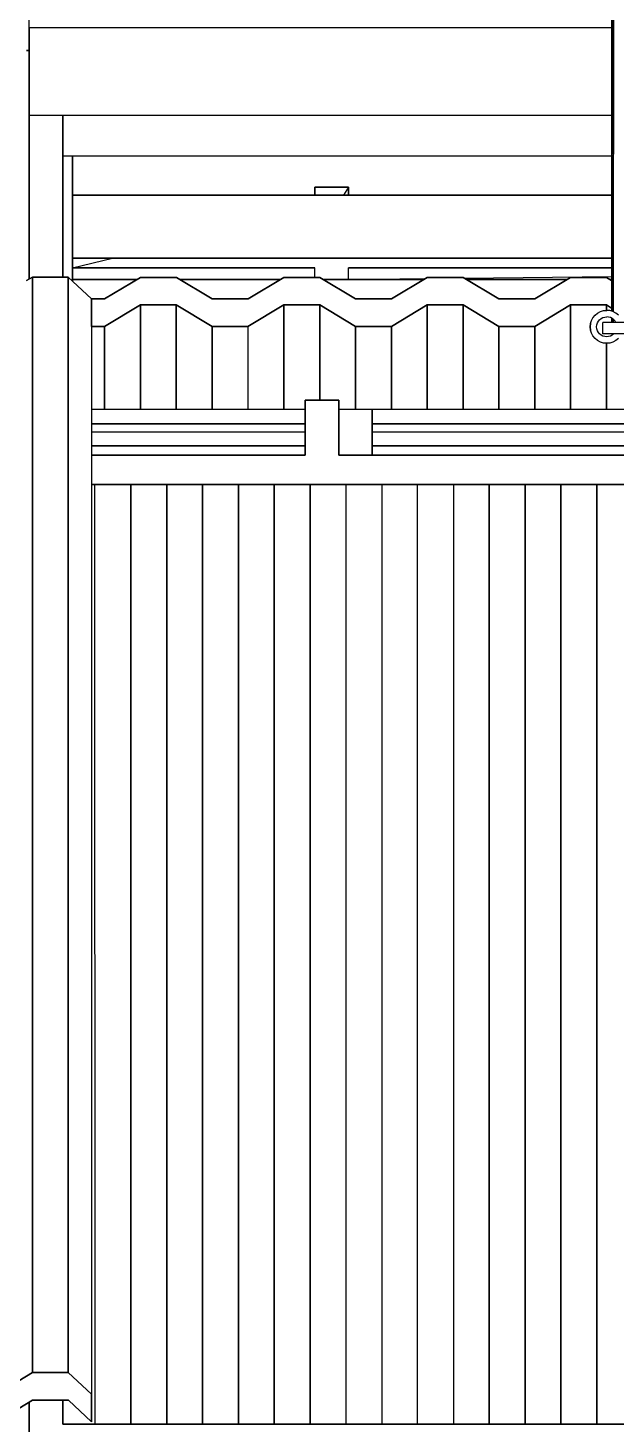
# Model space of a CAD drawing. Extents: x -32 to 51.8, y -51.6 to -5.5.
# Drawn here: x -10.73 to -9.324, y -45.767 to -42.429 of the extents above; entities that cross this region are included whole.
import ezdxf

# ---------------------------------------------------------------- set-up
doc = ezdxf.new("R2010")
doc.units = 0
doc.header["$MEASUREMENT"] = 0
doc.layers.get('0').update_dxf_attribs({"linetype": 'CONTINUOUS'})
doc.layers.add('hachures', color=5, linetype='CONTINUOUS')

msp = doc.modelspace()

# ---------------------------------------------------------------- linework, layer by layer
for p, q in [((-9.3339, -38.3844), (-9.3347, -43.1063)), ((-9.3306, -38.3843), (-9.3346, -43.1063)), ((-9.3306, -38.3843), (-9.3314, -43.1073)), ((-9.3228, -38.5067), (-9.3313, -43.1073)), ((-10.7272, -42.7353), (-10.7272, -42.2401)), ((-10.7272, -42.429), (-10.7272, -42.2401)), ((-10.7272, -42.4833), (-10.7272, -42.2401)), ((-9.3345, -42.429), (-10.7272, -42.429)), ((-10.7272, -42.429), (-10.7272, -42.6379)), ((-10.7272, -42.429), (-10.7272, -42.429)), ((-10.7272, -42.429), (-10.7272, -42.4833)), ((-10.7338, -42.4833), (-10.7272, -42.4833)), ((-10.7272, -42.4833), (-10.7338, -42.4833)), ((-10.7272, -42.4833), (-10.7272, -42.4833)), ((-10.7272, -42.4833), (-10.7272, -42.4833)), ((-10.7272, -42.4833), (-10.7272, -42.4833)), ((-10.7272, -42.4833), (-10.7272, -43.0293)), ((-10.7272, -42.4833), (-10.7272, -42.4833)), ((-10.7272, -42.4833), (-10.7272, -43.0293)), ((-10.7272, -43.0293), (-10.7272, -42.4833)), ((-10.7272, -42.4833), (-10.7272, -42.4833)), ((-10.7272, -42.6379), (-9.3346, -42.6379)), ((-10.6472, -42.6379), (-10.6472, -43.0247)), ((-10.6472, -43.0247), (-10.6472, -42.6379)), ((-10.6472, -42.6379), (-10.6472, -43.0247)), ((-10.7272, -42.7353), (-10.7272, -42.7353)), ((-9.3346, -42.7353), (-10.6472, -42.7353)), ((-10.6242, -42.7353), (-10.6242, -43.0338)), ((-10.6242, -42.7353), (-10.6242, -42.8292)), ((-10.6242, -43.0338), (-10.6242, -42.7353)), ((-9.9642, -42.8094), (-10.0442, -42.8094)), ((-10.0442, -42.8094), (-10.0442, -42.8292)), ((-10.0442, -42.8292), (-10.0442, -42.8094)), ((-10.0442, -42.8094), (-9.9642, -42.8094)), ((-10.0442, -42.8094), (-9.9642, -42.8094)), ((-10.0442, -42.8292), (-10.0442, -42.8094)), ((-10.0442, -42.8292), (-10.0442, -42.8094)), ((-10.0442, -42.8094), (-10.0442, -42.8292)), ((-9.9642, -42.8094), (-9.9755, -42.8292)), ((-9.9642, -42.8292), (-9.9642, -42.8094)), ((-9.9642, -42.8094), (-9.9642, -42.8094)), ((-9.9642, -42.8094), (-9.9642, -42.8292)), ((-9.9642, -42.8094), (-9.9642, -42.8292)), ((-9.9642, -42.8292), (-10.6242, -42.8292)), ((-10.6242, -42.9792), (-10.6242, -42.8292)), ((-10.6242, -42.8292), (-9.9642, -42.8292)), ((-10.6242, -42.8292), (-10.6242, -42.9792)), ((-9.8842, -42.8292), (-9.9642, -42.8292)), ((-9.9642, -42.8292), (-9.8842, -42.8292)), ((-9.3346, -42.8292), (-9.8842, -42.8292)), ((-9.8842, -42.8292), (-9.3346, -42.8292)), ((-10.6242, -42.9792), (-9.9642, -42.9792)), ((-9.9642, -42.9792), (-10.6242, -42.9792)), ((-10.6242, -43.0025), (-10.5279, -42.9792)), ((-10.6242, -42.9792), (-10.6242, -43.0338)), ((-9.9642, -42.9792), (-9.8842, -42.9792)), ((-9.8842, -42.9792), (-9.9642, -42.9792)), ((-9.8842, -42.9792), (-9.3346, -42.9792)), ((-9.3346, -42.9792), (-9.8842, -42.9792)), ((-10.7196, -43.0247), (-10.7338, -43.0333)), ((-10.7338, -43.0333), (-10.7196, -43.0247)), ((-10.6339, -43.0247), (-10.7196, -43.0247)), ((-10.7196, -43.0247), (-10.6339, -43.0247)), ((-10.6339, -43.0247), (-10.5786, -43.0764)), ((-10.5786, -43.0764), (-10.6339, -43.0247)), ((-10.0442, -43.0025), (-10.6242, -43.0025)), ((-10.6242, -43.0025), (-10.0442, -43.0025)), ((-10.0442, -43.0025), (-10.6242, -43.0025)), ((-10.4613, -43.0259), (-10.547, -43.077)), ((-10.547, -43.077), (-10.4613, -43.0259)), ((-10.3755, -43.0259), (-10.4613, -43.0259)), ((-10.4613, -43.0259), (-10.4613, -43.0259)), ((-10.4613, -43.0259), (-10.3755, -43.0259)), ((-10.2898, -43.077), (-10.3755, -43.0259)), ((-10.3755, -43.0259), (-10.3755, -43.0259)), ((-10.3755, -43.0259), (-10.2898, -43.077)), ((-10.1184, -43.0259), (-10.2041, -43.077)), ((-10.2041, -43.077), (-10.1184, -43.0259)), ((-10.0327, -43.0259), (-10.1184, -43.0259)), ((-10.1184, -43.0259), (-10.1184, -43.0259)), ((-10.1184, -43.0259), (-10.0327, -43.0259)), ((-10.0442, -43.0259), (-10.0442, -43.0025)), ((-9.947, -43.077), (-10.0327, -43.0259)), ((-10.0327, -43.0259), (-10.0327, -43.0259)), ((-10.0327, -43.0259), (-9.947, -43.077)), ((-9.9642, -43.0025), (-9.9642, -43.0025)), ((-9.9642, -43.0025), (-9.3346, -43.0025)), ((-9.3346, -43.0025), (-9.9642, -43.0025)), ((-9.9642, -43.0306), (-9.9642, -43.0025)), ((-9.3346, -43.0025), (-9.9642, -43.0025)), ((-9.7755, -43.0259), (-9.8612, -43.077)), ((-9.8612, -43.077), (-9.7755, -43.0259)), ((-9.6898, -43.0259), (-9.7755, -43.0259)), ((-9.7755, -43.0259), (-9.7755, -43.0259)), ((-9.7755, -43.0259), (-9.6898, -43.0259)), ((-9.6041, -43.077), (-9.6898, -43.0259)), ((-9.6898, -43.0259), (-9.6898, -43.0259)), ((-9.6898, -43.0259), (-9.6041, -43.077)), ((-9.6871, -43.0275), (-9.3346, -43.0236)), ((-9.4327, -43.0259), (-9.5184, -43.077)), ((-9.5184, -43.077), (-9.4327, -43.0259)), ((-9.347, -43.0259), (-9.4327, -43.0259)), ((-9.4327, -43.0259), (-9.4327, -43.0259)), ((-9.4327, -43.0259), (-9.347, -43.0259)), ((-9.3346, -43.0333), (-9.347, -43.0259)), ((-9.347, -43.0259), (-9.347, -43.0259)), ((-9.347, -43.0259), (-9.3346, -43.0333)), ((-10.4691, -43.0306), (-10.6242, -43.0306)), ((-10.6242, -43.0306), (-10.4691, -43.0306)), ((-10.4691, -43.0306), (-10.6242, -43.0306)), ((-10.1263, -43.0306), (-10.3677, -43.0306)), ((-10.3677, -43.0306), (-10.1263, -43.0306)), ((-10.1263, -43.0306), (-10.3677, -43.0306)), ((-9.9642, -43.0306), (-10.0248, -43.0306)), ((-10.0248, -43.0306), (-9.9642, -43.0306)), ((-9.9642, -43.0306), (-10.0248, -43.0306)), ((-9.9642, -43.0306), (-9.78, -43.0285)), ((-9.7834, -43.0306), (-9.9642, -43.0306)), ((-9.9642, -43.0306), (-9.7834, -43.0306)), ((-9.7834, -43.0306), (-9.9642, -43.0306)), ((-9.4405, -43.0306), (-9.682, -43.0306)), ((-9.682, -43.0306), (-9.4405, -43.0306)), ((-9.4405, -43.0306), (-9.682, -43.0306)), ((-9.3346, -43.0306), (-9.3391, -43.0306)), ((-9.3391, -43.0306), (-9.3346, -43.0306)), ((-9.3346, -43.0306), (-9.3391, -43.0306)), ((-10.5786, -43.0764), (-10.5785, -45.6955)), ((-10.5785, -43.1426), (-10.5786, -43.0764)), ((-10.547, -43.077), (-10.5786, -43.077)), ((-10.5786, -43.077), (-10.547, -43.077)), ((-10.5471, -43.1426), (-10.4614, -43.0915)), ((-10.4614, -43.0915), (-10.5471, -43.1426)), ((-10.547, -43.077), (-10.547, -43.077)), ((-10.4614, -43.0915), (-10.4614, -43.0915)), ((-10.4614, -43.0915), (-10.3757, -43.0915)), ((-10.3757, -43.0915), (-10.4614, -43.0915)), ((-10.3757, -43.0915), (-10.3757, -43.0915)), ((-10.3757, -43.0915), (-10.2899, -43.1426)), ((-10.2899, -43.1426), (-10.3757, -43.0915)), ((-10.2041, -43.077), (-10.2898, -43.077)), ((-10.2898, -43.077), (-10.2898, -43.077)), ((-10.2898, -43.077), (-10.2041, -43.077)), ((-10.2042, -43.1426), (-10.1185, -43.0915)), ((-10.1185, -43.0915), (-10.2042, -43.1426)), ((-10.2041, -43.077), (-10.2041, -43.077)), ((-10.1185, -43.0915), (-10.1185, -43.0915)), ((-10.1185, -43.0915), (-10.0328, -43.0915)), ((-10.0328, -43.0915), (-10.1185, -43.0915)), ((-10.0328, -43.0915), (-10.0328, -43.0915)), ((-10.0328, -43.0915), (-9.9471, -43.1426)), ((-9.9471, -43.1426), (-10.0328, -43.0915)), ((-9.8612, -43.077), (-9.947, -43.077)), ((-9.947, -43.077), (-9.947, -43.077)), ((-9.947, -43.077), (-9.8612, -43.077)), ((-9.8614, -43.1426), (-9.7757, -43.0915)), ((-9.7757, -43.0915), (-9.8614, -43.1426)), ((-9.8612, -43.077), (-9.8612, -43.077)), ((-9.7757, -43.0915), (-9.7757, -43.0915)), ((-9.7757, -43.0915), (-9.6899, -43.0915)), ((-9.6899, -43.0915), (-9.7757, -43.0915)), ((-9.6899, -43.0915), (-9.6899, -43.0915)), ((-9.6899, -43.0915), (-9.6042, -43.1426)), ((-9.6042, -43.1426), (-9.6899, -43.0915)), ((-9.5184, -43.077), (-9.6041, -43.077)), ((-9.6041, -43.077), (-9.6041, -43.077)), ((-9.6041, -43.077), (-9.5184, -43.077)), ((-9.5185, -43.1426), (-9.4328, -43.0915)), ((-9.4328, -43.0915), (-9.5185, -43.1426)), ((-9.5184, -43.077), (-9.5184, -43.077)), ((-9.4328, -43.0915), (-9.4328, -43.0915)), ((-9.4328, -43.0915), (-9.3471, -43.0915)), ((-9.3471, -43.0915), (-9.4328, -43.0915)), ((-9.3471, -43.0915), (-9.3471, -43.0915)), ((-9.3471, -43.0915), (-9.3347, -43.0989)), ((-9.3471, -43.1043), (-9.3471, -43.0915)), ((-9.3347, -43.0989), (-9.3471, -43.0915)), ((-9.3829, -43.1286), (-9.3793, -43.1218)), ((-9.3793, -43.1218), (-9.3744, -43.1158)), ((-9.3744, -43.1158), (-9.3684, -43.1109)), ((-9.3684, -43.1109), (-9.3616, -43.1073)), ((-9.3664, -43.1304), (-9.3635, -43.1268)), ((-9.3635, -43.1268), (-9.3598, -43.1238)), ((-9.3616, -43.1073), (-9.3542, -43.105)), ((-9.3598, -43.1238), (-9.3557, -43.1216)), ((-9.3557, -43.1216), (-9.3512, -43.1202)), ((-9.3542, -43.105), (-9.3465, -43.1043)), ((-9.3512, -43.1202), (-9.3465, -43.1197)), ((-9.3388, -43.105), (-9.3465, -43.1043)), ((-9.3418, -43.1202), (-9.3465, -43.1197)), ((-9.3373, -43.1216), (-9.3418, -43.1202)), ((-9.3314, -43.1073), (-9.3388, -43.105)), ((-9.3332, -43.1238), (-9.3373, -43.1216)), ((-9.3347, -43.123), (-9.3347, -43.1334)), ((-9.3346, -43.123), (-9.3347, -43.1334)), ((-9.3295, -43.1268), (-9.3332, -43.1238)), ((-9.3246, -43.1109), (-9.3314, -43.1073)), ((-9.3314, -43.1252), (-9.3314, -43.1334)), ((-9.3313, -43.1253), (-9.3313, -43.1334)), ((-9.3265, -43.1304), (-9.3295, -43.1268)), ((-9.3186, -43.1158), (-9.3246, -43.1109)), ((-10.5785, -43.1426), (-10.5784, -45.7618)), ((-10.5785, -43.1426), (-10.5471, -43.1426)), ((-10.5471, -43.1426), (-10.5785, -43.1426)), ((-10.5471, -43.1426), (-10.5471, -43.1426)), ((-10.2899, -43.1426), (-10.2899, -43.1426)), ((-10.2899, -43.1426), (-10.2042, -43.1426)), ((-10.2042, -43.1426), (-10.2899, -43.1426)), ((-10.2042, -43.1426), (-10.2042, -43.1426)), ((-9.9471, -43.1426), (-9.9471, -43.1426)), ((-9.9471, -43.1426), (-9.8614, -43.1426)), ((-9.8614, -43.1426), (-9.9471, -43.1426)), ((-9.8614, -43.1426), (-9.8614, -43.1426)), ((-9.6042, -43.1426), (-9.6042, -43.1426)), ((-9.6042, -43.1426), (-9.5185, -43.1426)), ((-9.5185, -43.1426), (-9.6042, -43.1426)), ((-9.5185, -43.1426), (-9.5185, -43.1426)), ((-9.3852, -43.136), (-9.3859, -43.1437)), ((-9.3859, -43.1437), (-9.3852, -43.136)), ((-9.3852, -43.1514), (-9.3859, -43.1437)), ((-9.3859, -43.1437), (-9.3852, -43.1514)), ((-9.3859, -43.1437), (-9.3859, -43.1437)), ((-9.3852, -43.136), (-9.3829, -43.1286)), ((-9.3829, -43.1588), (-9.3852, -43.1514)), ((-9.3793, -43.1656), (-9.3829, -43.1588)), ((-9.3705, -43.1437), (-9.37, -43.139)), ((-9.37, -43.1484), (-9.3705, -43.1437)), ((-9.37, -43.139), (-9.3687, -43.1345)), ((-9.3687, -43.1529), (-9.37, -43.1484)), ((-9.3687, -43.1345), (-9.3664, -43.1304)), ((-9.3664, -43.157), (-9.3687, -43.1529)), ((-9.3635, -43.1607), (-9.3664, -43.157)), ((-9.3598, -43.1637), (-9.3635, -43.1607)), ((-9.279, -43.1334), (-9.3557, -43.1334)), ((-9.3557, -43.1605), (-9.3557, -43.1334)), ((-9.279, -43.1605), (-9.3557, -43.1605)), ((-9.3295, -43.1607), (-9.3332, -43.1637)), ((-9.3304, -43.1605), (-9.3301, -43.1611)), ((-9.3294, -43.1605), (-9.3295, -43.1607)), ((-9.3249, -43.1334), (-9.3265, -43.1304)), ((-9.3744, -43.1716), (-9.3793, -43.1656)), ((-9.3684, -43.1765), (-9.3744, -43.1716)), ((-9.3616, -43.1801), (-9.3684, -43.1765)), ((-9.3542, -43.1824), (-9.3616, -43.1801)), ((-9.3557, -43.1659), (-9.3598, -43.1637)), ((-9.3512, -43.1672), (-9.3557, -43.1659)), ((-9.3465, -43.1831), (-9.3542, -43.1824)), ((-9.3465, -43.1677), (-9.3512, -43.1672)), ((-9.3471, -43.3413), (-9.3471, -43.1831)), ((-9.3418, -43.1672), (-9.3465, -43.1677)), ((-9.3388, -43.1824), (-9.3465, -43.1831)), ((-9.3373, -43.1659), (-9.3418, -43.1672)), ((-9.3314, -43.1801), (-9.3388, -43.1824)), ((-9.3332, -43.1637), (-9.3373, -43.1659)), ((-9.3246, -43.1765), (-9.3314, -43.1801)), ((-9.3186, -43.1716), (-9.3246, -43.1765)), ((-10.0672, -43.4506), (-10.0672, -43.3189)), ((-10.0672, -43.3189), (-9.9872, -43.3189)), ((-10.0672, -43.3753), (-10.0672, -43.3189)), ((-10.0672, -43.3189), (-10.0672, -43.4506)), ((-10.0672, -43.3189), (-10.0672, -43.3753)), ((-10.0672, -43.4506), (-10.0672, -43.3189)), ((-9.9872, -43.3189), (-10.0672, -43.3189)), ((-9.9872, -43.3189), (-9.9872, -43.4506)), ((-9.9872, -43.4506), (-9.9872, -43.3189)), ((-9.9872, -43.4506), (-9.9872, -43.3189)), ((-9.9872, -43.3189), (-9.9872, -43.3413)), ((-10.0672, -43.3413), (-10.5785, -43.3413)), ((-9.9072, -43.3413), (-9.9872, -43.3413)), ((-9.2399, -43.3413), (-9.9072, -43.3413)), ((-9.9072, -43.4506), (-9.9072, -43.3413)), ((-9.9072, -43.3413), (-9.9072, -43.4506)), ((-10.5785, -43.3753), (-10.0672, -43.3753)), ((-10.0672, -43.3753), (-10.5785, -43.3753)), ((-9.9072, -43.3753), (-9.2229, -43.3753)), ((-9.2229, -43.3753), (-9.9072, -43.3753)), ((-10.0672, -43.3958), (-10.5785, -43.3958)), ((-10.0672, -43.4283), (-10.5785, -43.4283)), ((-10.5785, -43.4283), (-10.0672, -43.4283)), ((-9.2126, -43.3958), (-9.9072, -43.3958)), ((-9.1964, -43.4283), (-9.9072, -43.4283)), ((-9.9072, -43.4283), (-9.1964, -43.4283)), ((-10.5785, -43.4506), (-10.0672, -43.4506)), ((-10.0672, -43.4506), (-10.5785, -43.4506)), ((-10.0672, -43.4506), (-10.5785, -43.4506)), ((-10.0672, -43.4506), (-10.0672, -43.4506)), ((-9.9872, -43.4506), (-9.1852, -43.4506)), ((-9.1852, -43.4506), (-9.9872, -43.4506)), ((-9.1852, -43.4506), (-9.9872, -43.4506)), ((-10.0672, -43.5208), (-10.5785, -43.5208)), ((-10.0672, -43.5208), (-10.5785, -43.5208)), ((-10.5785, -43.5208), (-10.0672, -43.5208)), ((-9.9872, -43.5208), (-10.0672, -43.5208)), ((-9.9872, -43.5208), (-10.0672, -43.5208)), ((-10.0672, -43.5208), (-9.9872, -43.5208)), ((-9.1501, -43.5208), (-9.9872, -43.5208)), ((-9.1501, -43.5208), (-9.9872, -43.5208)), ((-9.9872, -43.5208), (-9.1501, -43.5208)), ((-10.8053, -45.6956), (-10.7196, -45.6439)), ((-10.7196, -45.6439), (-10.8053, -45.6955)), ((-10.7196, -45.6439), (-10.6339, -45.6439)), ((-10.6339, -45.6439), (-10.7196, -45.6439)), ((-10.7194, -45.6439), (-10.7194, -45.6439)), ((-10.7194, -45.6439), (-10.7194, -45.6439)), ((-10.5785, -45.6955), (-10.6339, -45.6439)), ((-10.6339, -45.6439), (-10.5785, -45.6955)), ((-10.6337, -45.644), (-10.6337, -45.644)), ((-10.6337, -45.644), (-10.6337, -45.644)), ((-10.5784, -45.7618), (-10.5785, -45.6955)), ((-10.5785, -45.6955), (-10.5784, -45.7618)), ((-10.8052, -45.7618), (-10.7194, -45.7101)), ((-10.7194, -45.7101), (-10.8052, -45.7618)), ((-10.7272, -45.7671), (-10.7272, -45.7148)), ((-10.7272, -45.7148), (-10.7272, -45.839)), ((-10.7272, -45.7148), (-10.7272, -45.7671)), ((-10.7272, -45.7148), (-10.7272, -45.7671)), ((-10.7272, -45.839), (-10.7272, -45.7148)), ((-10.6337, -45.7101), (-10.7194, -45.7101)), ((-10.7194, -45.7101), (-10.6337, -45.7101)), ((-10.6472, -45.7101), (-10.6472, -45.7671)), ((-10.6472, -45.7101), (-10.6472, -45.7671)), ((-10.6472, -45.7671), (-10.6472, -45.7101)), ((-10.6337, -45.7101), (-10.5784, -45.7618)), ((-10.5784, -45.7618), (-10.6337, -45.7101)), ((-10.5784, -45.7618), (-10.5784, -45.7612)), ((-10.7272, -45.8373), (-10.7272, -45.7671)), ((-10.6472, -45.7671), (-8.7383, -45.7671)), ((-8.7383, -45.7671), (-10.6472, -45.7671)), ((-8.7383, -45.7671), (-10.6472, -45.7671)), ((-10.4843, -45.7671), (-10.4843, -45.7671)), ((-10.3986, -45.7671), (-10.3986, -45.7671)), ((-10.3129, -45.7671), (-10.3129, -45.7671)), ((-10.2272, -45.7671), (-10.2272, -45.7671)), ((-10.1415, -45.7671), (-10.1415, -45.7671)), ((-10.0558, -45.7671), (-10.0558, -45.7671)), ((-9.97, -45.7671), (-9.97, -45.7671))]:
    msp.add_line(p, q)
at = {"layer": 'hachures'}
for p, q in [((-10.7196, -43.0247), (-10.7196, -45.6439)), ((-10.7196, -45.6439), (-10.7196, -43.0247)), ((-10.6339, -45.6439), (-10.6339, -43.0247)), ((-10.6339, -43.0247), (-10.6339, -45.6439)), ((-10.4614, -43.3413), (-10.4614, -43.0915)), ((-10.4614, -43.0915), (-10.4614, -43.3413)), ((-10.3757, -43.3413), (-10.3757, -43.0915)), ((-10.3757, -43.0915), (-10.3757, -43.3413)), ((-10.1185, -43.3413), (-10.1185, -43.0915)), ((-10.1185, -43.0915), (-10.1185, -43.3413)), ((-10.0328, -43.3189), (-10.0328, -43.0915)), ((-10.0328, -43.0915), (-10.0328, -43.3189)), ((-9.7757, -43.3413), (-9.7757, -43.0915)), ((-9.7757, -43.0915), (-9.7757, -43.3413)), ((-9.6899, -43.3413), (-9.6899, -43.0915)), ((-9.6899, -43.0915), (-9.6899, -43.3413)), ((-9.4328, -43.3413), (-9.4328, -43.0915)), ((-9.4328, -43.0915), (-9.4328, -43.3413)), ((-9.3471, -43.0915), (-9.3471, -43.1043)), ((-10.5471, -43.3413), (-10.5471, -43.1426)), ((-10.5471, -43.1426), (-10.5471, -43.3413)), ((-10.2899, -43.3413), (-10.2899, -43.1426)), ((-10.2899, -43.1426), (-10.2899, -43.3413)), ((-10.2042, -43.1426), (-10.2042, -43.3413)), ((-9.9471, -43.3413), (-9.9471, -43.1426)), ((-9.9471, -43.1426), (-9.9471, -43.3413)), ((-9.8614, -43.3413), (-9.8614, -43.1426)), ((-9.8614, -43.1426), (-9.8614, -43.3413)), ((-9.6042, -43.3413), (-9.6042, -43.1426)), ((-9.6042, -43.1426), (-9.6042, -43.3413)), ((-9.5185, -43.3413), (-9.5185, -43.1426)), ((-9.5185, -43.1426), (-9.5185, -43.3413)), ((-9.3471, -43.1831), (-9.3471, -43.3413)), ((-10.57, -45.7671), (-10.5701, -43.5208)), ((-10.4843, -43.5208), (-10.4843, -45.7671)), ((-10.4843, -45.7671), (-10.4843, -43.5208)), ((-10.3986, -43.5208), (-10.3986, -45.7671)), ((-10.3986, -45.7671), (-10.3986, -43.5208)), ((-10.3129, -43.5208), (-10.3129, -45.7671)), ((-10.3129, -45.7671), (-10.3129, -43.5208)), ((-10.2272, -43.5208), (-10.2272, -45.7671)), ((-10.2272, -45.7671), (-10.2272, -43.5208)), ((-10.1415, -43.5208), (-10.1415, -45.7671)), ((-10.1415, -45.7671), (-10.1415, -43.5208)), ((-10.0558, -43.5208), (-10.0558, -45.7671)), ((-10.0558, -45.7671), (-10.0558, -43.5208)), ((-9.9701, -43.5208), (-9.97, -45.7671)), ((-9.8843, -43.5208), (-9.8843, -45.7671)), ((-9.7986, -45.7671), (-9.7986, -43.5208)), ((-9.7129, -43.5208), (-9.7129, -45.7671)), ((-9.6272, -43.5208), (-9.6272, -45.7671)), ((-9.6272, -45.7671), (-9.6272, -43.5208)), ((-9.5415, -43.5208), (-9.5415, -45.7671)), ((-9.5415, -45.7671), (-9.5415, -43.5208)), ((-9.4558, -43.5208), (-9.4558, -45.7671)), ((-9.4558, -45.7671), (-9.4558, -43.5208)), ((-9.3701, -43.5208), (-9.37, -45.7671)), ((-9.37, -45.7671), (-9.3701, -43.5208))]:
    msp.add_line(p, q, dxfattribs=at)

doc.saveas('drawing.dxf')
